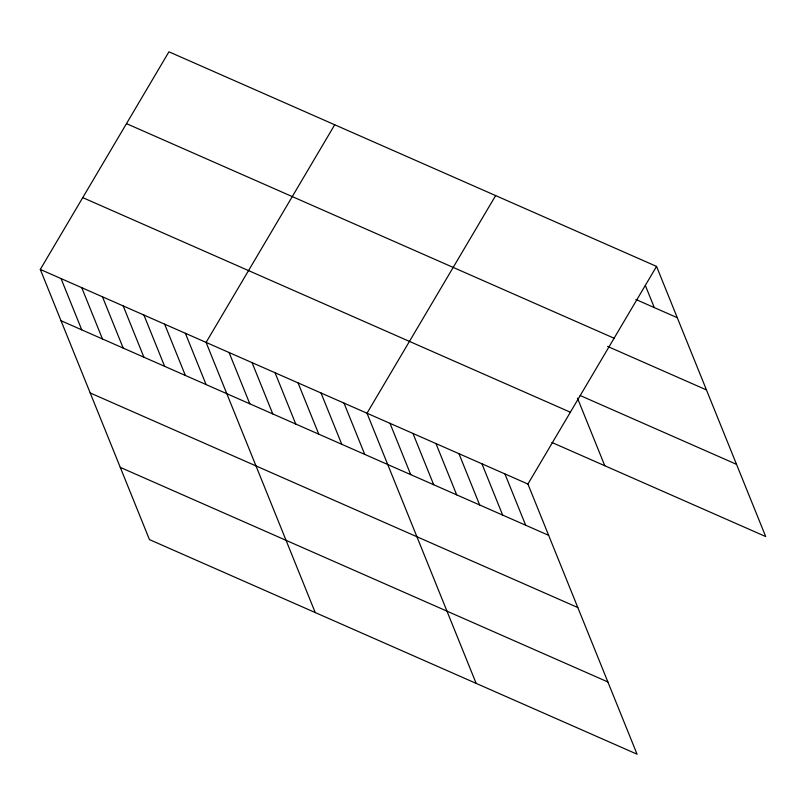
<?xml version="1.0" encoding="UTF-8"?>
<svg xmlns="http://www.w3.org/2000/svg" width="806" height="806" viewBox="0 0 806 806"><rect width="100%" height="100%" fill="white"/><g stroke="black" fill="none" stroke-linecap="round" stroke-linejoin="round"><path stroke-width="1.21" d="M40.3 269.446L527.92 484.043L637.062 754.194L149.453 539.597L40.3 269.446L168.938 51.806L656.547 266.403L765.7 536.554L551.919 442.474M334.722 124.769L206.094 342.409L315.237 612.56M495.64 195.586L367.002 413.226L476.155 683.377M527.92 484.043L656.547 266.403M635.894 299.489L677.272 317.695M126.482 123.63L614.101 338.228M607.603 346.419L706.459 389.923M580.199 395.534L736.523 464.337M82.746 197.621L570.366 412.219M61.024 320.728L548.634 535.325M90.201 392.955L577.821 607.553M120.265 467.369L607.885 681.967M645.334 285.435L654.291 307.58M577.459 398.104L604.782 465.737M504.929 473.928L525.653 525.21M481.938 463.803L502.662 515.094M458.957 453.687L479.671 504.979M435.965 443.572L456.69 494.864M412.974 433.457L433.699 484.749M389.993 423.341L410.717 474.623M344.011 403.111L364.735 454.393M321.03 392.985L341.754 444.277M298.039 382.87L318.763 434.162M275.058 372.755L295.772 424.047M252.066 362.64L272.791 413.931M229.075 352.524L249.8 403.806M185.37 333.281L206.084 384.573M164.646 324.163L185.36 375.455M143.921 315.045L164.636 366.327M123.197 305.927L143.911 357.209M102.473 296.799L123.197 348.091M81.749 287.682L102.473 338.973M61.024 278.564L81.749 329.845"/></g></svg>
